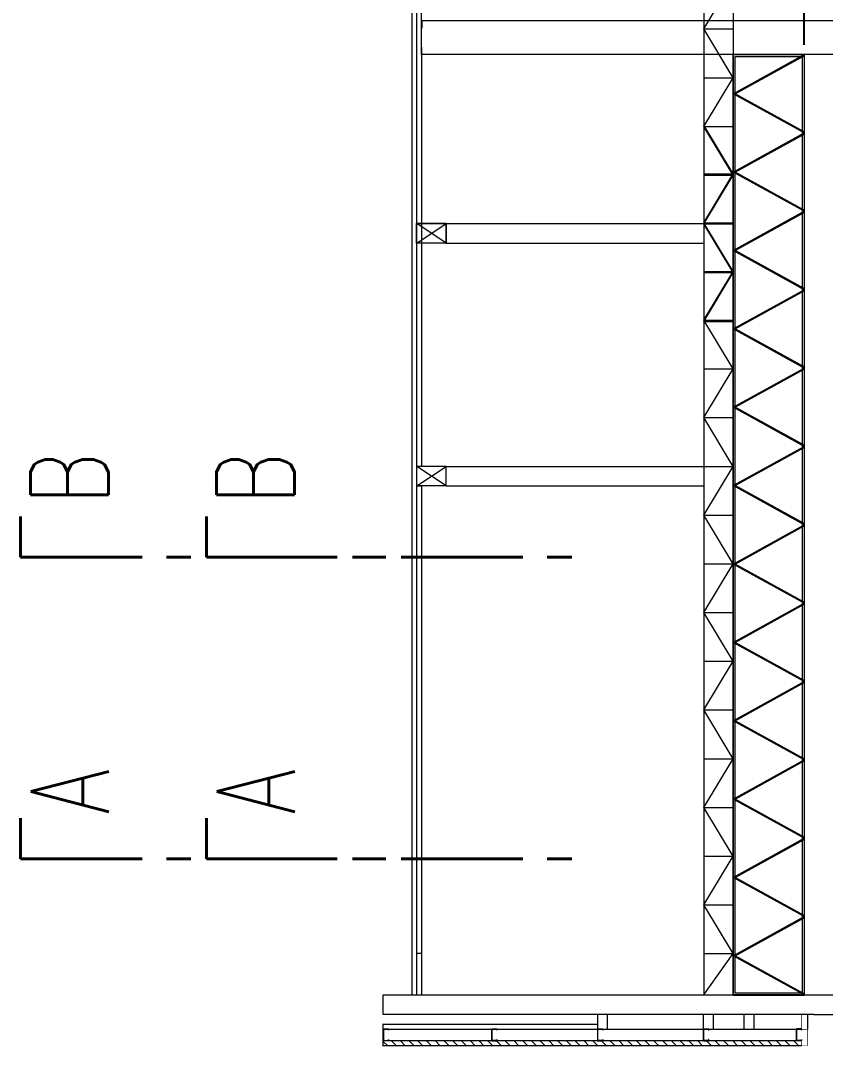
# Model space of a CAD drawing. Header units: millimetres. Extents: x 2828 to 3406, y 849 to 1266.
# Drawn here: x 3196.47 to 3204.73, y 1086.13 to 1096.66 of the extents above; entities that cross this region are included whole.
import ezdxf

# ---------------------------------------------------------------- set-up
doc = ezdxf.new("R2010")
doc.units = ezdxf.units.MM
doc.header["$PDMODE"] = 34
doc.header["$PDSIZE"] = -10
doc.linetypes.add('CENTER', pattern=[2, 1.25, -0.25, 0.25, -0.25])
doc.linetypes.add('DASHDOT', pattern=[1, 0.5, -0.25, 0, -0.25])
doc.layers.get('DEFPOINTS').update_dxf_attribs({"lineweight": 5})
for name, color, linetype, lineweight in [('0.05', 64, 'Continuous', 5), ('0.10', 161, 'Continuous', 9), ('0.20', 4, 'Continuous', 15), ('arq tex 250', 31, 'Continuous', 5), ('L corte', 51, 'CENTER', 40), ('L corte 100', 83, 'CENTER', 40)]:
    doc.layers.add(name, color=color, linetype=linetype, lineweight=lineweight)
doc.layers.add('Viewport', color=7, linetype='Continuous', true_color=0xff870f, plot=False)
doc.styles.add('100', font='romans.shx', dxfattribs={"width": 0.75, "height": 0.2})
doc.styles.add('250-cts', font='romans.shx', dxfattribs={"width": 0.7, "height": 0.25})
doc.dimstyles.new('250', dxfattribs={"dimtxt": 0.3, "dimasz": 0.15, "dimexe": 0, "dimexo": 0.1, "dimgap": 0.05, "dimtad": 1, "dimzin": 0, "dimdsep": 46, "dimtxsty": '250-cts', "dimblk": 'ARCHTICK', "dimcen": 0.02, "dimclrd": 256, "dimclre": 256, "dimclrt": 256, "dimazin": 0, "dimtfac": 1, "dimtofl": 0, "dimtmove": 1, "dimatfit": 0, "dimldrblk": 'OPEN90', "dimfxl": 1, "dimtolj": 1, "dimtzin": 0, "dimlwd": -1, "dimarcsym": 0})

# ---------------------------------------------------------------- blocks, each defined once
blk = doc.blocks.new('A$C6CC43FFF')
at = {"layer": '0.10'}
for points in [[(0, 0.73), (0, 0), (-9.649, 0), (-9.649, 0.73), (0, 0.73)], [(-9.649, 0), (-9.247, 0.73), (-8.845, 0)], [(-9.638, 0), (-9.247, 0.709), (-8.857, 0)], [(-8.845, 0), (-8.443, 0.73), (-8.041, 0)], [(-8.834, 0), (-8.443, 0.709), (-8.053, 0)], [(-8.041, 0), (-7.639, 0.73), (-7.237, 0)], [(-8.03, 0), (-7.639, 0.709), (-7.248, 0)], [(-7.237, 0), (-6.835, 0.73), (-6.433, 0)], [(-7.226, 0), (-6.835, 0.709), (-6.444, 0)], [(-6.433, 0), (-6.031, 0.73), (-5.629, 0)], [(-6.422, 0), (-6.031, 0.709), (-5.64, 0)], [(-5.629, 0), (-5.227, 0.73), (-4.825, 0)], [(-5.617, 0), (-5.227, 0.709), (-4.836, 0)], [(-4.825, 0), (-4.423, 0.73), (-4.021, 0)], [(-4.813, 0), (-4.423, 0.709), (-4.032, 0)], [(-4.021, 0), (-3.619, 0.73), (-3.216, 0)], [(-4.009, 0), (-3.619, 0.709), (-3.228, 0)], [(-3.216, 0), (-2.814, 0.73), (-2.412, 0)], [(-3.205, 0), (-2.814, 0.709), (-2.424, 0)], [(-2.412, 0), (-2.01, 0.73), (-1.608, 0)], [(-2.401, 0), (-2.01, 0.709), (-1.62, 0)], [(-1.608, 0), (-1.206, 0.73), (-0.804, 0)], [(-1.597, 0), (-1.206, 0.709), (-0.816, 0)], [(-0.804, 0), (-0.402, 0.73), (0, 0)], [(-0.793, 0), (-0.402, 0.709), (-0.011, 0)]]:
    blk.add_lwpolyline(points, dxfattribs=at)
blk.add_lwpolyline([(-0.02, 0.71), (-0.02, 0.02), (-9.629, 0.02), (-9.629, 0.71)], close=True, dxfattribs=at)
blk = doc.blocks.new('_ARCHTICK')
at = {"color": 0, "linetype": 'ByBlock', "const_width": 0.15}
blk.add_lwpolyline([(-0.5, -0.5), (0.5, 0.5)], dxfattribs=at)
blk = doc.blocks.new('*D722')
at = {"layer": 'arq tex 250', "linetype": 'DASHDOT', "lineweight": -2, "transparency": 16777216}
for p, q in [((3204.513, 1096.407), (3204.513, 1097.799)), ((3210.983, 1096.407), (3210.983, 1097.799))]:
    blk.add_line(p, q, dxfattribs=at)
at = {"layer": 'arq tex 250', "transparency": 16777216}
blk.add_line((3204.513, 1097.799), (3210.983, 1097.799), dxfattribs=at)
at = {"layer": 'DEFPOINTS', "color": 0, "transparency": 16777216}
for p in [(3210.983, 1097.799), (3204.513, 1096.307), (3210.983, 1096.307)]:
    blk.add_point(p, dxfattribs=at)
at = {"layer": 'arq tex 250', "transparency": 16777216, "xscale": 0.15, "yscale": 0.15, "zscale": 0.15, "rotation": 180}
blk.add_blockref('_ARCHTICK', (3204.513, 1097.799), dxfattribs=at)
at = {"layer": 'arq tex 250', "transparency": 16777216, "xscale": 0.15, "yscale": 0.15, "zscale": 0.15}
blk.add_blockref('_ARCHTICK', (3210.983, 1097.799), dxfattribs=at)
at = {"layer": 'arq tex 250', "transparency": 16777216, "insert": (3207.748, 1097.974), "char_height": 0.25, "attachment_point": 5, "style": '250-cts'}
blk.add_mtext('\\A1;6.47', dxfattribs=at)
blk = doc.blocks.new('_Open90')
at = {"color": 0, "linetype": 'ByBlock', "lineweight": -2}
for p, q in [((0, 0), (-1, 0)), ((-0.5, 0.5), (0, 0)), ((0, 0), (-0.5, -0.5))]:
    blk.add_line(p, q, dxfattribs=at)

msp = doc.modelspace()

# ---------------------------------------------------------------- hatches: boundary and pattern name
at = {"layer": '0.05'}
h = msp.add_hatch(dxfattribs=at)
h.set_pattern_fill('ANSI31', color=256, scale=0.02, angle=90)
h.set_pattern_definition([(135, (36.555797, 0.00059), (-0.0449012806, -0.0449012806), [])])
h.paths.add_polyline_path([(3200.191, 1086.136), (3200.191, 1086.186), (3204.486, 1086.187), (3204.486, 1086.136)])
h = msp.add_hatch(dxfattribs=at)
h.set_pattern_fill('ANSI31', color=256, scale=0.02, angle=90)
h.set_pattern_definition([(135, (36.555797, 0.00059), (-0.0449012806, -0.0449012806), [])])
h.paths.add_polyline_path([(3200.191, 1086.136), (3200.191, 1086.186), (3204.486, 1086.187), (3204.486, 1086.136)])

# ---------------------------------------------------------------- linework, layer by layer
for p, q in [((3200.483, 1236.25), (3200.483, 1086.658, 101.167)), ((3200.483, 1236.25), (3200.483, 1086.658, 101.167)), ((3200.533, 1236.25, -101.167), (3200.533, 1086.658, 101.167)), ((3200.533, 1236.25, -101.167), (3200.533, 1086.658, 101.167)), ((3200.535, 1094.373, -101.167), (3200.836, 1094.573, -101.167)), ((3200.836, 1094.373, -101.167), (3200.535, 1094.573, -101.167)), ((3200.535, 1094.373, -101.167), (3200.836, 1094.573, -101.167)), ((3200.836, 1094.373, -101.167), (3200.535, 1094.573, -101.167)), ((3200.535, 1091.881, 101.167), (3200.836, 1092.081, 101.167)), ((3200.836, 1091.881, 101.167), (3200.535, 1092.081, 101.167)), ((3200.535, 1091.881, 101.167), (3200.836, 1092.081, 101.167)), ((3200.836, 1091.881, 101.167), (3200.535, 1092.081, 101.167)), ((3204.393, 1086.658), (3204.293, 1086.658)), ((3204.393, 1086.658), (3204.293, 1086.658)), ((3200.191, 1086.307), (3200.191, 1086.36)), ((3200.191, 1086.307), (3200.191, 1086.36)), ((3200.191, 1086.358), (3202.392, 1086.358)), ((3200.191, 1086.358), (3202.392, 1086.358)), ((3204.383, 1086.136), (3200.185, 1086.136)), ((3204.486, 1086.136), (3200.185, 1086.136)), ((3204.383, 1086.136), (3200.185, 1086.136)), ((3204.486, 1086.136), (3200.185, 1086.136)), ((3200.191, 1086.136), (3200.191, 1086.188)), ((3200.191, 1086.136), (3200.191, 1086.188))]:
    msp.add_line(p, q, dxfattribs=at)
at = {"layer": '0.05', "color": 8, "true_color": 0x7d7d7d}
for p, q in [((3200.836, 1094.573, -101.167), (3203.481, 1094.573, -101.167)), ((3200.836, 1094.573, -101.167), (3203.481, 1094.573, -101.167)), ((3200.836, 1094.373, -101.167), (3203.481, 1094.373, -101.167)), ((3200.836, 1094.373, -101.167), (3203.481, 1094.373, -101.167)), ((3200.836, 1092.081, 101.167), (3203.481, 1092.081, 101.167)), ((3200.836, 1092.081, 101.167), (3203.481, 1092.081, 101.167)), ((3200.836, 1091.881, 101.167), (3203.481, 1091.881, 101.167)), ((3200.836, 1091.881, 101.167), (3203.481, 1091.881, 101.167))]:
    msp.add_line(p, q, dxfattribs=at)
msp.add_lwpolyline([(3200.583, 1096.307), (3200.583, 1096.657), (3210.983, 1096.657), (3210.983, 1096.307)], close=True, dxfattribs=at)
msp.add_lwpolyline([(3200.583, 1096.307), (3200.583, 1096.657), (3210.983, 1096.657), (3210.983, 1096.307)], close=True, dxfattribs=at)
at = {"layer": '0.10', "color": 251, "true_color": 0x696969}
for p, q in [((3203.481, 1236.13, -101.167), (3203.481, 1086.658, 101.167)), ((3203.481, 1236.13, -101.167), (3203.481, 1086.658, 101.167)), ((3203.783, 1236.13, -101.167), (3203.783, 1086.658, 101.167)), ((3203.783, 1236.13, -101.167), (3203.783, 1086.658, 101.167))]:
    msp.add_line(p, q, dxfattribs=at)
at = {"layer": '0.10'}
for p, q in [((3200.583, 1096.385, 101.167), (3200.583, 1101.77, 101.167)), ((3200.583, 1096.385, 101.167), (3200.583, 1101.77, 101.167)), ((3203.481, 1096.57), (3203.783, 1097.07)), ((3203.481, 1096.57), (3203.783, 1097.07)), ((3203.481, 1096.57), (3203.783, 1096.57)), ((3203.783, 1096.07), (3203.481, 1096.57)), ((3203.481, 1096.57), (3203.783, 1096.57)), ((3203.783, 1096.07), (3203.481, 1096.57)), ((3200.583, 1096.385, 101.167), (3200.583, 1092.081, 101.167)), ((3200.583, 1096.385, 101.167), (3200.583, 1092.081, 101.167)), ((3203.481, 1096.07), (3203.783, 1096.07)), ((3203.481, 1095.57), (3203.783, 1096.07)), ((3203.481, 1096.07), (3203.783, 1096.07)), ((3203.481, 1095.57), (3203.783, 1096.07)), ((3203.783, 1095.082, 101.167), (3203.481, 1095.582, 101.167)), ((3203.783, 1095.082, 101.167), (3203.481, 1095.582, 101.167)), ((3203.481, 1095.57), (3203.783, 1095.57)), ((3203.783, 1095.07), (3203.481, 1095.57)), ((3203.481, 1095.57), (3203.783, 1095.57)), ((3203.783, 1095.07), (3203.481, 1095.57)), ((3203.481, 1095.082, 101.167), (3203.783, 1095.082, 101.167)), ((3203.481, 1094.582, 101.167), (3203.783, 1095.082, 101.167)), ((3203.481, 1095.082, 101.167), (3203.783, 1095.082, 101.167)), ((3203.481, 1094.582, 101.167), (3203.783, 1095.082, 101.167)), ((3203.481, 1095.07), (3203.783, 1095.07)), ((3203.481, 1094.57), (3203.783, 1095.07)), ((3203.481, 1095.07), (3203.783, 1095.07)), ((3203.481, 1094.57), (3203.783, 1095.07)), ((3200.836, 1094.573, -101.167), (3200.533, 1094.573, -101.167)), ((3200.836, 1094.573, -101.167), (3200.533, 1094.573, -101.167)), ((3200.836, 1094.573, -101.167), (3200.535, 1094.573, -101.167)), ((3200.535, 1094.373, -101.167), (3200.535, 1094.573, -101.167)), ((3200.836, 1094.573, -101.167), (3200.535, 1094.573, -101.167)), ((3200.535, 1094.373, -101.167), (3200.535, 1094.573, -101.167)), ((3200.836, 1094.373, -101.167), (3200.836, 1094.573, -101.167)), ((3200.836, 1094.373, -101.167), (3200.836, 1094.573, -101.167)), ((3203.481, 1094.582, 101.167), (3203.783, 1094.582, 101.167)), ((3203.783, 1094.082, 101.167), (3203.481, 1094.582, 101.167)), ((3203.481, 1094.582, 101.167), (3203.783, 1094.582, 101.167)), ((3203.783, 1094.082, 101.167), (3203.481, 1094.582, 101.167)), ((3203.481, 1094.57), (3203.783, 1094.57)), ((3203.783, 1094.07), (3203.481, 1094.57)), ((3203.481, 1094.57), (3203.783, 1094.57)), ((3203.783, 1094.07), (3203.481, 1094.57)), ((3200.836, 1094.373, -101.167), (3200.533, 1094.373, -101.167)), ((3200.836, 1094.373, -101.167), (3200.533, 1094.373, -101.167)), ((3200.836, 1094.373, -101.167), (3200.535, 1094.373, -101.167)), ((3200.836, 1094.373, -101.167), (3200.535, 1094.373, -101.167)), ((3203.481, 1094.082, 101.167), (3203.783, 1094.082, 101.167)), ((3203.481, 1093.582, 101.167), (3203.783, 1094.082, 101.167)), ((3203.481, 1094.082, 101.167), (3203.783, 1094.082, 101.167)), ((3203.481, 1093.582, 101.167), (3203.783, 1094.082, 101.167)), ((3203.481, 1094.07), (3203.783, 1094.07)), ((3203.481, 1093.57), (3203.783, 1094.07)), ((3203.481, 1094.07), (3203.783, 1094.07)), ((3203.481, 1093.57), (3203.783, 1094.07)), ((3203.481, 1093.582, 101.167), (3203.783, 1093.582, 101.167)), ((3203.783, 1093.082, 101.167), (3203.481, 1093.582, 101.167)), ((3203.481, 1093.582, 101.167), (3203.783, 1093.582, 101.167)), ((3203.783, 1093.082, 101.167), (3203.481, 1093.582, 101.167)), ((3203.481, 1093.57), (3203.783, 1093.57)), ((3203.481, 1093.57), (3203.783, 1093.57)), ((3203.481, 1093.082, 101.167), (3203.783, 1093.082, 101.167)), ((3203.481, 1092.582, 101.167), (3203.783, 1093.082, 101.167)), ((3203.481, 1093.082, 101.167), (3203.783, 1093.082, 101.167)), ((3203.481, 1092.582, 101.167), (3203.783, 1093.082, 101.167)), ((3203.481, 1092.582, 101.167), (3203.783, 1092.582, 101.167)), ((3203.783, 1092.082, 101.167), (3203.481, 1092.582, 101.167)), ((3203.481, 1092.582, 101.167), (3203.783, 1092.582, 101.167)), ((3203.783, 1092.082, 101.167), (3203.481, 1092.582, 101.167)), ((3200.836, 1092.081, 101.167), (3200.533, 1092.081, 101.167)), ((3200.836, 1092.081, 101.167), (3200.533, 1092.081, 101.167)), ((3200.836, 1092.081, 101.167), (3200.535, 1092.081, 101.167)), ((3200.535, 1091.881, 101.167), (3200.535, 1092.081, 101.167)), ((3200.836, 1092.081, 101.167), (3200.535, 1092.081, 101.167)), ((3200.535, 1091.881, 101.167), (3200.535, 1092.081, 101.167)), ((3200.836, 1091.881, 101.167), (3200.836, 1092.081, 101.167)), ((3200.836, 1091.881, 101.167), (3200.836, 1092.081, 101.167)), ((3203.481, 1092.082, 101.167), (3203.783, 1092.082, 101.167)), ((3203.481, 1091.582, 101.167), (3203.783, 1092.082, 101.167)), ((3203.481, 1092.082, 101.167), (3203.783, 1092.082, 101.167)), ((3203.481, 1091.582, 101.167), (3203.783, 1092.082, 101.167)), ((3200.836, 1091.881, 101.167), (3200.533, 1091.881, 101.167)), ((3200.533, 1091.881, 101.167), (3200.583, 1091.881, 101.167)), ((3200.836, 1091.881, 101.167), (3200.533, 1091.881, 101.167)), ((3200.533, 1091.881, 101.167), (3200.583, 1091.881, 101.167)), ((3200.836, 1091.881, 101.167), (3200.535, 1091.881, 101.167)), ((3200.836, 1091.881, 101.167), (3200.535, 1091.881, 101.167)), ((3200.583, 1091.881, 101.167), (3200.583, 1086.658, 101.167)), ((3200.583, 1091.881, 101.167), (3200.583, 1086.658, 101.167)), ((3203.481, 1091.582, 101.167), (3203.783, 1091.582, 101.167)), ((3203.783, 1091.082, 101.167), (3203.481, 1091.582, 101.167)), ((3203.481, 1091.582, 101.167), (3203.783, 1091.582, 101.167)), ((3203.783, 1091.082, 101.167), (3203.481, 1091.582, 101.167)), ((3203.481, 1091.082, 101.167), (3203.783, 1091.082, 101.167)), ((3203.481, 1090.582, 101.167), (3203.783, 1091.082, 101.167)), ((3203.481, 1091.082, 101.167), (3203.783, 1091.082, 101.167)), ((3203.481, 1090.582, 101.167), (3203.783, 1091.082, 101.167)), ((3203.481, 1090.582, 101.167), (3203.783, 1090.582, 101.167)), ((3203.783, 1090.082, 101.167), (3203.481, 1090.582, 101.167)), ((3203.481, 1090.582, 101.167), (3203.783, 1090.582, 101.167)), ((3203.783, 1090.082, 101.167), (3203.481, 1090.582, 101.167)), ((3203.481, 1090.082, 101.167), (3203.783, 1090.082, 101.167)), ((3203.481, 1089.582, 101.167), (3203.783, 1090.082, 101.167)), ((3203.481, 1090.082, 101.167), (3203.783, 1090.082, 101.167)), ((3203.481, 1089.582, 101.167), (3203.783, 1090.082, 101.167)), ((3203.481, 1089.582, 101.167), (3203.783, 1089.582, 101.167)), ((3203.783, 1089.082, 101.167), (3203.481, 1089.582, 101.167)), ((3203.481, 1089.582, 101.167), (3203.783, 1089.582, 101.167)), ((3203.783, 1089.082, 101.167), (3203.481, 1089.582, 101.167)), ((3203.481, 1089.082, 101.167), (3203.783, 1089.082, 101.167)), ((3203.481, 1088.582, 101.167), (3203.783, 1089.082, 101.167)), ((3203.481, 1089.082, 101.167), (3203.783, 1089.082, 101.167)), ((3203.481, 1088.582, 101.167), (3203.783, 1089.082, 101.167)), ((3203.481, 1088.582, 101.167), (3203.783, 1088.582, 101.167)), ((3203.783, 1088.082, 101.167), (3203.481, 1088.582, 101.167)), ((3203.481, 1088.582, 101.167), (3203.783, 1088.582, 101.167)), ((3203.783, 1088.082, 101.167), (3203.481, 1088.582, 101.167)), ((3203.481, 1088.082, 101.167), (3203.783, 1088.082, 101.167)), ((3203.481, 1087.582, 101.167), (3203.783, 1088.082, 101.167)), ((3203.481, 1088.082, 101.167), (3203.783, 1088.082, 101.167)), ((3203.481, 1087.582, 101.167), (3203.783, 1088.082, 101.167)), ((3203.481, 1087.582, 101.167), (3203.783, 1087.582, 101.167)), ((3203.783, 1087.082, 101.167), (3203.481, 1087.582, 101.167)), ((3203.481, 1087.582, 101.167), (3203.783, 1087.582, 101.167)), ((3203.783, 1087.082, 101.167), (3203.481, 1087.582, 101.167)), ((3200.583, 1087.082, 101.167), (3200.533, 1087.082, 101.167)), ((3200.583, 1087.082, 101.167), (3200.533, 1087.082, 101.167)), ((3203.481, 1087.082, 101.167), (3203.783, 1087.082, 101.167)), ((3203.481, 1086.658, 101.167), (3203.783, 1087.082, 101.167)), ((3203.481, 1087.082, 101.167), (3203.783, 1087.082, 101.167)), ((3203.481, 1086.658, 101.167), (3203.783, 1087.082, 101.167))]:
    msp.add_line(p, q, dxfattribs=at)
at = {"layer": '0.10', "elevation": -101.167}
msp.add_lwpolyline([(3200.533, 1094.373), (3200.533, 1094.573), (3200.836, 1094.573), (3200.836, 1094.373), (3200.535, 1094.373)], dxfattribs=at)
msp.add_lwpolyline([(3200.533, 1094.373), (3200.533, 1094.573), (3200.836, 1094.573), (3200.836, 1094.373), (3200.535, 1094.373)], dxfattribs=at)
at = {"layer": '0.20'}
for p, q in [((3200.188, 1086.457), (3200.188, 1086.658)), ((3200.188, 1086.658), (3203.683, 1086.658)), ((3200.188, 1086.457), (3200.188, 1086.658)), ((3200.188, 1086.658), (3203.683, 1086.658)), ((3203.683, 1086.658), (3205.113, 1086.658)), ((3203.683, 1086.658), (3205.113, 1086.658)), ((3204.611, 1086.457), (3200.188, 1086.457)), ((3204.611, 1086.457), (3200.188, 1086.457)), ((3202.392, 1086.309), (3202.392, 1086.457)), ((3202.392, 1086.309), (3202.392, 1086.457)), ((3202.492, 1086.309), (3202.492, 1086.457)), ((3202.492, 1086.309), (3202.492, 1086.457)), ((3203.48, 1086.309), (3203.48, 1086.457)), ((3203.48, 1086.309), (3203.48, 1086.457)), ((3203.58, 1086.309), (3203.58, 1086.457)), ((3203.58, 1086.309), (3203.58, 1086.457)), ((3203.897, 1086.309), (3203.897, 1086.457)), ((3203.897, 1086.309), (3203.897, 1086.457)), ((3203.997, 1086.309), (3203.997, 1086.457)), ((3203.997, 1086.309), (3203.997, 1086.457)), ((3204.548, 1086.307), (3204.548, 1086.457)), ((3204.548, 1086.307), (3204.548, 1086.457)), ((3204.611, 1086.457), (3205.113, 1086.457)), ((3204.611, 1086.457), (3205.113, 1086.457)), ((3200.242, 1086.308), (3204.433, 1086.308)), ((3200.242, 1086.308), (3204.433, 1086.308)), ((3204.486, 1086.186), (3200.191, 1086.186)), ((3204.486, 1086.186), (3200.191, 1086.186))]:
    msp.add_line(p, q, dxfattribs=at)
at = {"layer": '0.20', "const_width": 0.005}
for points in [[(3204.439, 1086.187), (3204.486, 1086.187), (3204.486, 1086.136), (3204.545, 1086.136), (3204.545, 1086.302), (3204.486, 1086.302), (3204.486, 1086.458), (3204.545, 1086.458)], [(3204.439, 1086.187), (3204.486, 1086.187), (3204.486, 1086.136), (3204.545, 1086.136), (3204.545, 1086.302), (3204.486, 1086.302), (3204.486, 1086.458), (3204.545, 1086.458)], [(3200.272, 1086.36), (3200.185, 1086.36), (3200.185, 1086.132), (3200.287, 1086.132)], [(3200.272, 1086.36), (3200.185, 1086.36), (3200.185, 1086.132), (3200.287, 1086.132)]]:
    msp.add_lwpolyline(points, dxfattribs=at)
at = {"layer": '0.20', "ltscale": 0.025}
for points in [[(3200.245, 1086.2), (3200.245, 1086.19, -0.414214), (3200.242, 1086.188), (3200.193, 1086.188, -0.414214), (3200.191, 1086.19), (3200.191, 1086.305, -0.414214), (3200.193, 1086.308), (3200.242, 1086.308, -0.414214), (3200.245, 1086.305), (3200.245, 1086.296), (3200.244, 1086.296), (3200.244, 1086.305, 0.414214), (3200.242, 1086.307), (3200.193, 1086.307, 0.414214), (3200.192, 1086.305), (3200.192, 1086.19, 0.414214), (3200.193, 1086.189), (3200.242, 1086.189, 0.414214), (3200.244, 1086.19), (3200.244, 1086.2), (3200.245, 1086.2)], [(3200.245, 1086.2), (3200.245, 1086.19, -0.414214), (3200.242, 1086.188), (3200.193, 1086.188, -0.414214), (3200.191, 1086.19), (3200.191, 1086.305, -0.414214), (3200.193, 1086.308), (3200.242, 1086.308, -0.414214), (3200.245, 1086.305), (3200.245, 1086.296), (3200.244, 1086.296), (3200.244, 1086.305, 0.414214), (3200.242, 1086.307), (3200.193, 1086.307, 0.414214), (3200.192, 1086.305), (3200.192, 1086.19, 0.414214), (3200.193, 1086.189), (3200.242, 1086.189, 0.414214), (3200.244, 1086.19), (3200.244, 1086.2), (3200.245, 1086.2)], [(3201.358, 1086.296), (3201.358, 1086.305, 0.414214), (3201.355, 1086.308), (3201.306, 1086.308, 0.414214), (3201.304, 1086.305), (3201.304, 1086.19, 0.414214), (3201.306, 1086.188), (3201.355, 1086.188, 0.414214), (3201.358, 1086.19), (3201.358, 1086.2), (3201.357, 1086.2), (3201.357, 1086.19, -0.414214), (3201.355, 1086.189), (3201.306, 1086.189, -0.414214), (3201.305, 1086.19), (3201.305, 1086.305, -0.414214), (3201.306, 1086.307), (3201.355, 1086.307, -0.414214), (3201.357, 1086.305), (3201.357, 1086.296), (3201.358, 1086.296)], [(3201.358, 1086.296), (3201.358, 1086.305, 0.414214), (3201.355, 1086.308), (3201.306, 1086.308, 0.414214), (3201.304, 1086.305), (3201.304, 1086.19, 0.414214), (3201.306, 1086.188), (3201.355, 1086.188, 0.414214), (3201.358, 1086.19), (3201.358, 1086.2), (3201.357, 1086.2), (3201.357, 1086.19, -0.414214), (3201.355, 1086.189), (3201.306, 1086.189, -0.414214), (3201.305, 1086.19), (3201.305, 1086.305, -0.414214), (3201.306, 1086.307), (3201.355, 1086.307, -0.414214), (3201.357, 1086.305), (3201.357, 1086.296), (3201.358, 1086.296)], [(3202.445, 1086.296), (3202.445, 1086.305, 0.414214), (3202.443, 1086.308), (3202.393, 1086.308, 0.414214), (3202.391, 1086.305), (3202.391, 1086.19, 0.414214), (3202.393, 1086.188), (3202.443, 1086.188, 0.414214), (3202.445, 1086.19), (3202.445, 1086.2), (3202.444, 1086.2), (3202.444, 1086.19, -0.414214), (3202.443, 1086.189), (3202.393, 1086.189, -0.414214), (3202.392, 1086.19), (3202.392, 1086.305, -0.414214), (3202.393, 1086.307), (3202.443, 1086.307, -0.414214), (3202.444, 1086.305), (3202.444, 1086.296), (3202.445, 1086.296)], [(3202.445, 1086.296), (3202.445, 1086.305, 0.414214), (3202.443, 1086.308), (3202.393, 1086.308, 0.414214), (3202.391, 1086.305), (3202.391, 1086.19, 0.414214), (3202.393, 1086.188), (3202.443, 1086.188, 0.414214), (3202.445, 1086.19), (3202.445, 1086.2), (3202.444, 1086.2), (3202.444, 1086.19, -0.414214), (3202.443, 1086.189), (3202.393, 1086.189, -0.414214), (3202.392, 1086.19), (3202.392, 1086.305, -0.414214), (3202.393, 1086.307), (3202.443, 1086.307, -0.414214), (3202.444, 1086.305), (3202.444, 1086.296), (3202.445, 1086.296)], [(3203.532, 1086.296), (3203.532, 1086.305, 0.414214), (3203.53, 1086.308), (3203.481, 1086.308, 0.414214), (3203.478, 1086.305), (3203.478, 1086.19, 0.414214), (3203.481, 1086.188), (3203.53, 1086.188, 0.414214), (3203.532, 1086.19), (3203.532, 1086.2), (3203.531, 1086.2), (3203.531, 1086.19, -0.414214), (3203.53, 1086.189), (3203.481, 1086.189, -0.414214), (3203.479, 1086.19), (3203.479, 1086.305, -0.414214), (3203.481, 1086.307), (3203.53, 1086.307, -0.414214), (3203.531, 1086.305), (3203.531, 1086.296), (3203.532, 1086.296)], [(3203.532, 1086.296), (3203.532, 1086.305, 0.414214), (3203.53, 1086.308), (3203.481, 1086.308, 0.414214), (3203.478, 1086.305), (3203.478, 1086.19, 0.414214), (3203.481, 1086.188), (3203.53, 1086.188, 0.414214), (3203.532, 1086.19), (3203.532, 1086.2), (3203.531, 1086.2), (3203.531, 1086.19, -0.414214), (3203.53, 1086.189), (3203.481, 1086.189, -0.414214), (3203.479, 1086.19), (3203.479, 1086.305, -0.414214), (3203.481, 1086.307), (3203.53, 1086.307, -0.414214), (3203.531, 1086.305), (3203.531, 1086.296), (3203.532, 1086.296)], [(3204.486, 1086.297), (3204.486, 1086.306, 0.414214), (3204.484, 1086.309), (3204.435, 1086.309, 0.414214), (3204.432, 1086.306), (3204.432, 1086.191, 0.414214), (3204.435, 1086.189), (3204.484, 1086.189, 0.414214), (3204.486, 1086.191), (3204.486, 1086.2), (3204.485, 1086.2), (3204.485, 1086.191, -0.414214), (3204.484, 1086.19), (3204.435, 1086.19, -0.414214), (3204.434, 1086.191), (3204.434, 1086.306, -0.414214), (3204.435, 1086.307), (3204.484, 1086.307, -0.414214), (3204.485, 1086.306), (3204.485, 1086.297), (3204.486, 1086.297)], [(3204.486, 1086.297), (3204.486, 1086.306, 0.414214), (3204.484, 1086.309), (3204.435, 1086.309, 0.414214), (3204.432, 1086.306), (3204.432, 1086.191, 0.414214), (3204.435, 1086.189), (3204.484, 1086.189, 0.414214), (3204.486, 1086.191), (3204.486, 1086.2), (3204.485, 1086.2), (3204.485, 1086.191, -0.414214), (3204.484, 1086.19), (3204.435, 1086.19, -0.414214), (3204.434, 1086.191), (3204.434, 1086.306, -0.414214), (3204.435, 1086.307), (3204.484, 1086.307, -0.414214), (3204.485, 1086.306), (3204.485, 1086.297), (3204.486, 1086.297)]]:
    msp.add_lwpolyline(points, format="xyb", dxfattribs=at)
at = {"layer": 'L corte'}
for p, q in [((3198.375, 1091.149), (3198.375, 1091.566)), ((3198.375, 1091.149), (3202.127, 1091.149)), ((3198.375, 1088.054), (3198.375, 1088.471)), ((3198.375, 1088.054), (3202.127, 1088.054))]:
    msp.add_line(p, q, dxfattribs=at)
at = {"layer": 'L corte 100'}
for p, q in [((3196.466, 1091.149), (3196.466, 1091.566)), ((3196.466, 1091.149), (3200.218, 1091.149)), ((3196.466, 1088.054), (3196.466, 1088.471)), ((3196.466, 1088.054), (3200.218, 1088.054))]:
    msp.add_line(p, q, dxfattribs=at)
at = {"layer": 'Viewport'}
msp.add_line((3200.583, 1096.647), (3200.583, 1096.577), dxfattribs=at)
msp.add_line((3200.583, 1096.647), (3200.583, 1096.577), dxfattribs=at)
at = {"layer": 'Viewport', "elevation": 101.167}
msp.add_lwpolyline([(3203.783, 1086.658), (3204.513, 1086.658)], dxfattribs=at)
msp.add_lwpolyline([(3203.783, 1086.658), (3204.513, 1086.658)], dxfattribs=at)

# ---------------------------------------------------------------- block references
at = {"layer": '0.10', "rotation": 89.99999999999993}
msp.add_blockref('A$C6CC43FFF', (3204.513, 1096.307), dxfattribs=at)
msp.add_blockref('A$C6CC43FFF', (3204.513, 1096.307), dxfattribs=at)

# ---------------------------------------------------------------- texts
at = {"layer": 'L corte', "char_height": 0.8, "attachment_point": 1, "rotation": 90, "style": '100'}
for s, insert in [('B', (3198.478, 1091.688)), ('A', (3198.482, 1088.513))]:
    msp.add_mtext_dynamic_manual_height_columns(s, width=27.3651, gutter_width=12.5, heights=[0], dxfattribs=dict(at, insert=insert))
at = {"layer": 'L corte 100', "char_height": 0.8, "attachment_point": 1, "rotation": 90, "style": '100'}
for s, insert in [('B', (3196.568, 1091.688)), ('A', (3196.573, 1088.513))]:
    msp.add_mtext_dynamic_manual_height_columns(s, width=27.3651, gutter_width=12.5, heights=[0], dxfattribs=dict(at, insert=insert))

# ---------------------------------------------------------------- dimensions: what is measured, and where the dimension line sits
at = {"layer": 'arq tex 250'}
dim = msp.add_linear_dim(base=(3210.983, 1097.799), p1=(3204.513, 1096.307), p2=(3210.983, 1096.307), dimstyle='250', dxfattribs=at)
dim.commit()
dim.dimension.update_dxf_attribs({"geometry": '*D722', "text_midpoint": (3207.748, 1097.974)})

doc.saveas('drawing.dxf')
